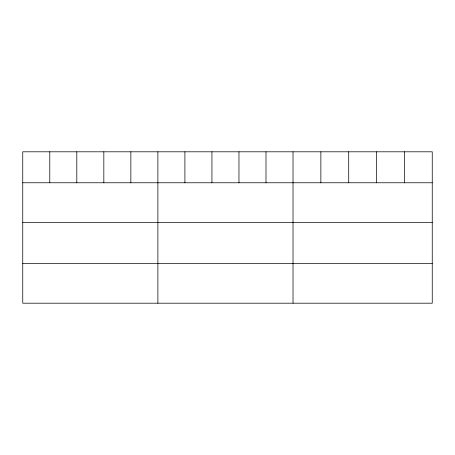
<?xml version="1.0" encoding="UTF-8"?>
<svg xmlns="http://www.w3.org/2000/svg" width="455" height="455" viewBox="0 0 455 455"><rect width="100%" height="100%" fill="white"/><g stroke="black" fill="none" stroke-linecap="round" stroke-linejoin="round"><path stroke-width="0.68" d="M432.25 182.774L432.25 303.195L22.75 303.195L22.75 151.805L432.25 151.805L432.25 182.774L22.75 182.774M22.75 222.512L432.25 222.512M22.75 263.456L432.25 263.456M404.404 151.805L404.404 182.774M376.558 151.805L376.558 182.774M348.712 151.805L348.712 182.774M320.866 151.805L320.866 182.774M293.02 151.805L293.02 303.195M265.993 151.805L265.993 182.774M238.966 151.805L238.966 182.774M211.939 151.805L211.939 182.774M184.912 151.805L184.912 182.774M157.885 151.805L157.885 303.195M130.858 151.805L130.858 182.774M103.831 151.805L103.831 182.774M76.804 151.805L76.804 182.774M49.777 151.805L49.777 182.774"/></g></svg>
